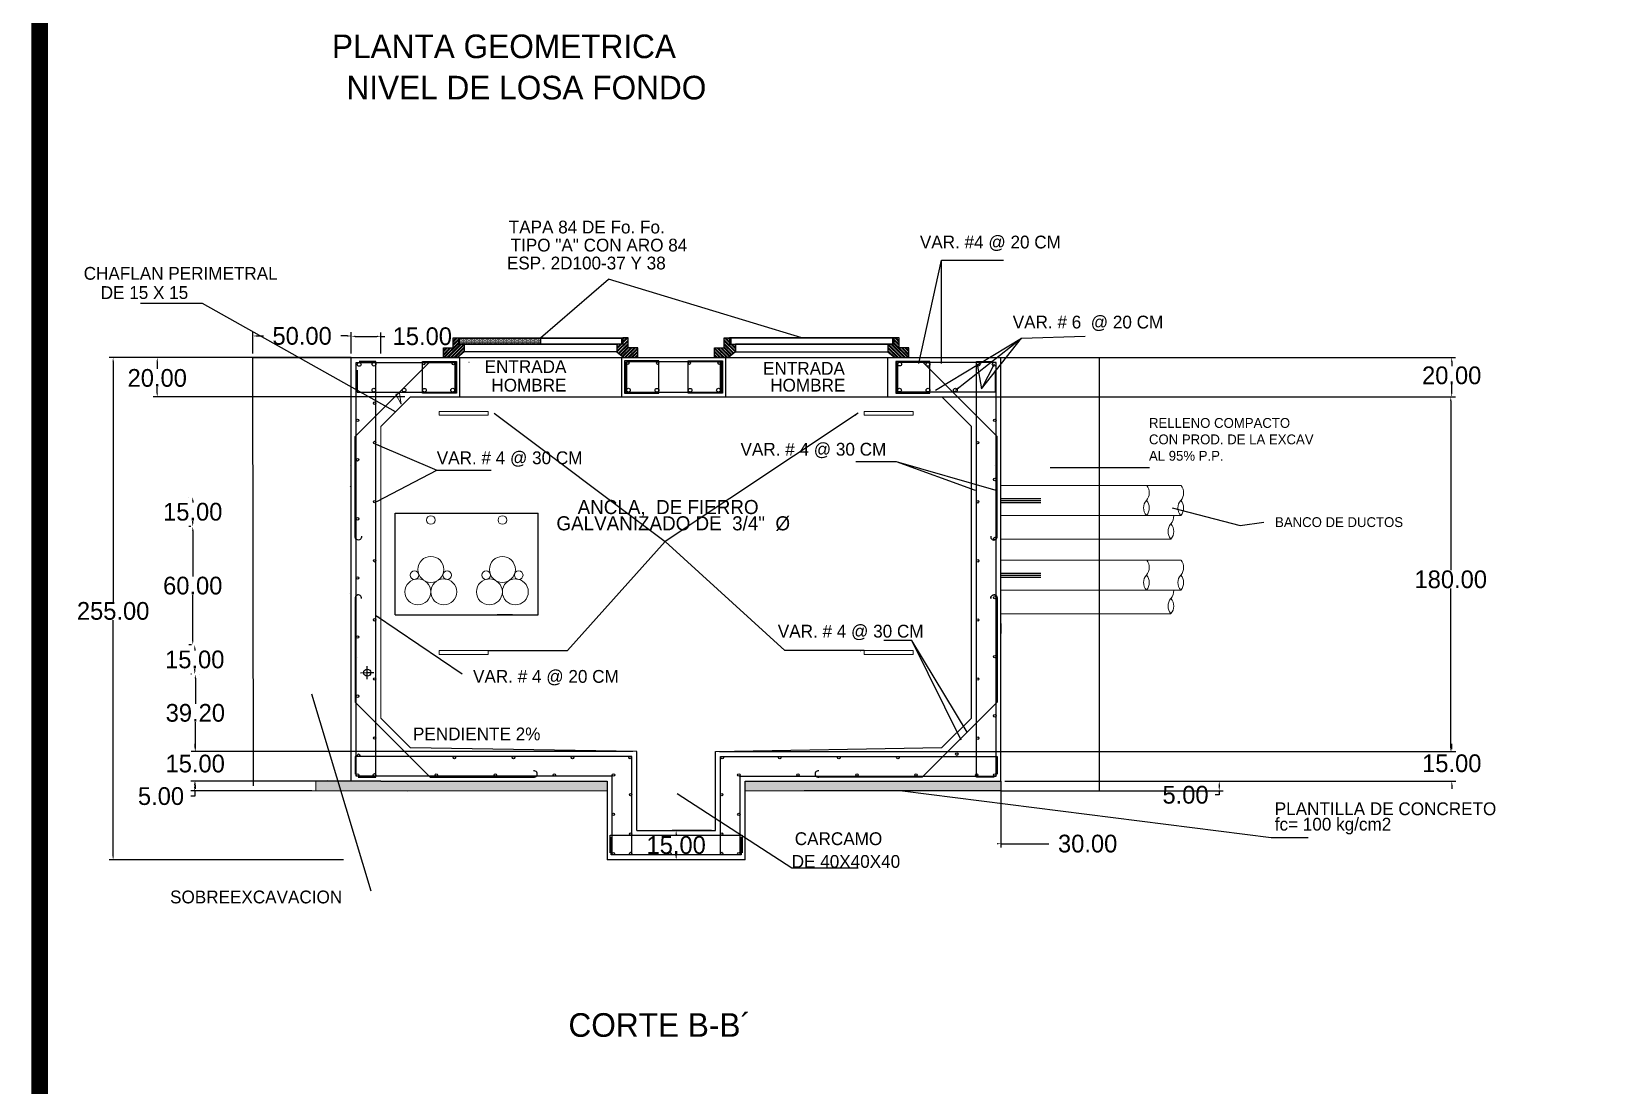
# Model space of a CAD drawing. Header units: centimetres. Extents: x -9328 to 420531, y -2964 to 1299.
# Drawn here: x -9328 to -8530, y -771 to -235 of the extents above; entities that cross this region are included whole.
import ezdxf
from ezdxf.enums import TextEntityAlignment as Align

# ---------------------------------------------------------------- set-up
doc = ezdxf.new("R2010")
doc.units = ezdxf.units.CM
doc.header["$LTSCALE"] = 10
doc.header["$MEASUREMENT"] = 0
doc.layers.get('0').update_dxf_attribs({"linetype": 'CONTINUOUS'})
doc.layers.get('DEFPOINTS').update_dxf_attribs({"color": 2, "linetype": 'CONTINUOUS'})
for name, color, linetype in [('CONCRETO', 7, 'CONTINUOUS'), ('DIM', 7, 'CONTINUOUS'), ('Ductos', 30, 'CONTINUOUS'), ('HERRAJE', 13, 'CONTINUOUS'), ('MARCO', 7, 'CONTINUOUS'), ('REGISTRO', 1, 'CONTINUOUS'), ('TAPA', 120, 'CONTINUOUS'), ('TEXTOS', 7, 'CONTINUOUS'), ('VARILLAS', 30, 'CONTINUOUS')]:
    doc.layers.add(name, color=color, linetype=linetype)
doc.styles.get("Standard").update_dxf_attribs({"font": ''})
doc.styles.add('Zurich', font='')
doc.styles.get('Standard').set_extended_font_data('Zurich Ex BT')
doc.styles.get('Zurich').set_extended_font_data('Zurich Ex BT')
doc.dimstyles.get("Standard").update_dxf_attribs({"dimtxt": 9, "dimasz": 2, "dimexe": 2, "dimexo": 2, "dimgap": 0.09, "dimtad": 0, "dimtih": 1, "dimtoh": 1, "dimzin": 0, "dimdsep": 46, "dimtxsty": 'Standard', "dimcen": 0.09, "dimadec": 0, "dimazin": 0, "dimtfac": 1, "dimtofl": 0, "dimtmove": 0, "dimatfit": 3, "dimfxl": 0, "dimtolj": 1, "dimtzin": 0, "dimarcsym": 0})
pattern_1 = [(45, (-9795.5946, -543.2617), (-0.8838835, 0.8838835), []), (45, (-9795.5946, -542.6367), (-0.8838835, 0.8838835), [])]
pattern_2 = [(135, (-8204.529, -543.2617), (0.8838835, 0.8838835), []), (135, (-8204.529, -542.6367), (0.8838835, 0.8838835), [])]

# ---------------------------------------------------------------- blocks, each defined once
blk = doc.blocks.new('_ClosedBlank')
at = {"color": 0, "linetype": 'ByBlock', "lineweight": -2}
for p, q in [((-1, 0.17), (0, 0)), ((-1, 0.17), (-1, -0.17)), ((0, 0), (-1, -0.17))]:
    blk.add_line(p, q, dxfattribs=at)
blk = doc.blocks.new('*D14')
at = {"layer": 'DEFPOINTS', "color": 0}
for p in [(-9263.64, -400.97), (-9165.06, -400.97), (-9135.87, -420.97)]:
    blk.add_point(p, dxfattribs=at)
at = {"layer": 'DIM', "color": 0, "lineweight": -2}
for p, q in [((-9167.06, -400.97), (-9265.64, -400.97)), ((-9263.64, -402.97), (-9263.64, -406.69)), ((-9137.87, -420.97), (-9265.64, -420.97)), ((-9263.64, -418.97), (-9263.64, -416.02))]:
    blk.add_line(p, q, dxfattribs=at)
at = {"layer": 'DIM', "color": 0}
for points in [[(-9263.98, -402.97), (-9263.31, -402.97), (-9263.64, -400.97)], [(-9263.98, -418.97), (-9263.31, -418.97), (-9263.64, -420.97)]]:
    blk.add_solid(points, dxfattribs=at)
at = {"layer": 'DIM', "color": 0, "insert": (-9263.64, -411.35), "char_height": 9, "attachment_point": 5}
blk.add_mtext('\\A1;20.00', dxfattribs=at)
blk = doc.blocks.new('*D15')
at = {"layer": 'DEFPOINTS', "color": 0}
for p in [(-9244.62, -620.97), (-9183.16, -615.97), (-9183.16, -620.97)]:
    blk.add_point(p, dxfattribs=at)
at = {"layer": 'DIM', "color": 0, "lineweight": -2}
for p, q in [((-9185.16, -615.97), (-9246.62, -615.97)), ((-9185.16, -620.97), (-9246.62, -620.97)), ((-9244.62, -617.97), (-9244.62, -618.97)), ((-9244.62, -620.97), (-9244.62, -623.64)), ((-9244.62, -623.64), (-9246.62, -623.64))]:
    blk.add_line(p, q, dxfattribs=at)
at = {"layer": 'DIM', "color": 0}
for points in [[(-9244.96, -617.97), (-9244.29, -617.97), (-9244.62, -615.97)], [(-9244.96, -618.97), (-9244.29, -618.97), (-9244.62, -620.97)]]:
    blk.add_solid(points, dxfattribs=at)
at = {"layer": 'DIM', "color": 0, "insert": (-9261.74, -623.64), "char_height": 9, "attachment_point": 5}
blk.add_mtext('\\A1;5.00', dxfattribs=at)
blk = doc.blocks.new('*D16')
at = {"layer": 'DEFPOINTS', "color": 0}
for p in [(-9165.06, -390), (-9215.06, -400.97), (-9165.06, -400.97)]:
    blk.add_point(p, dxfattribs=at)
at = {"layer": 'DIM', "color": 0, "lineweight": -2}
for p, q in [((-9215.06, -398.97), (-9215.06, -388)), ((-9213.06, -390), (-9209.69, -390)), ((-9167.06, -390), (-9170.43, -390)), ((-9165.06, -398.97), (-9165.06, -388))]:
    blk.add_line(p, q, dxfattribs=at)
at = {"layer": 'DIM', "color": 0}
for points in [[(-9213.06, -389.67), (-9213.06, -390.33), (-9215.06, -390)], [(-9167.06, -389.67), (-9167.06, -390.33), (-9165.06, -390)]]:
    blk.add_solid(points, dxfattribs=at)
at = {"layer": 'DIM', "color": 0, "insert": (-9190.06, -390), "char_height": 9, "attachment_point": 5}
blk.add_mtext('\\A1;50.00', dxfattribs=at)
blk = doc.blocks.new('*D17')
at = {"layer": 'DEFPOINTS', "color": 0}
for p in [(-9150.06, -390.18), (-9165.06, -400.97), (-9150.06, -400.97)]:
    blk.add_point(p, dxfattribs=at)
at = {"layer": 'DIM', "color": 0, "lineweight": -2}
for p, q in [((-9165.06, -398.97), (-9165.06, -388.18)), ((-9163.06, -390.18), (-9152.06, -390.18)), ((-9150.06, -398.97), (-9150.06, -388.18)), ((-9150.06, -390.18), (-9148.06, -390.18))]:
    blk.add_line(p, q, dxfattribs=at)
at = {"layer": 'DIM', "color": 0}
for points in [[(-9163.06, -389.85), (-9163.06, -390.52), (-9165.06, -390.18)], [(-9152.06, -389.85), (-9152.06, -390.52), (-9150.06, -390.18)]]:
    blk.add_solid(points, dxfattribs=at)
at = {"layer": 'DIM', "color": 0, "insert": (-9129, -390.18), "char_height": 9, "attachment_point": 5}
blk.add_mtext('\\A1;15.00', dxfattribs=at)
blk = doc.blocks.new('*D18')
at = {"layer": 'DEFPOINTS', "color": 0}
for p in [(-8835.06, -400.97), (-8868.23, -420.97), (-8606.14, -420.97)]:
    blk.add_point(p, dxfattribs=at)
at = {"layer": 'DIM', "color": 0, "lineweight": -2}
for p, q in [((-8833.06, -400.97), (-8604.14, -400.97)), ((-8606.14, -402.97), (-8606.14, -405.36)), ((-8866.23, -420.97), (-8604.14, -420.97)), ((-8606.14, -418.97), (-8606.14, -414.69))]:
    blk.add_line(p, q, dxfattribs=at)
at = {"layer": 'DIM', "color": 0}
for points in [[(-8606.47, -402.97), (-8605.8, -402.97), (-8606.14, -400.97)], [(-8606.47, -418.97), (-8605.8, -418.97), (-8606.14, -420.97)]]:
    blk.add_solid(points, dxfattribs=at)
at = {"layer": 'DIM', "color": 0, "insert": (-8606.14, -410.03), "char_height": 9, "attachment_point": 5}
blk.add_mtext('\\A1;20.00', dxfattribs=at)
blk = doc.blocks.new('*D19')
at = {"layer": 'DEFPOINTS', "color": 0}
for p in [(-9165.06, -400.97), (-9286.05, -655.97), (-9167.06, -655.97)]:
    blk.add_point(p, dxfattribs=at)
at = {"layer": 'DIM', "color": 0, "lineweight": -2}
for p, q in [((-9167.06, -400.97), (-9288.05, -400.97)), ((-9286.05, -402.97), (-9286.05, -524.97)), ((-9286.05, -653.97), (-9286.05, -534.3)), ((-9169.06, -655.97), (-9288.05, -655.97))]:
    blk.add_line(p, q, dxfattribs=at)
at = {"layer": 'DIM', "color": 0}
for points in [[(-9286.39, -402.97), (-9285.72, -402.97), (-9286.05, -400.97)], [(-9286.39, -653.97), (-9285.72, -653.97), (-9286.05, -655.97)]]:
    blk.add_solid(points, dxfattribs=at)
at = {"layer": 'DIM', "color": 0, "insert": (-9286.05, -529.63), "char_height": 9, "attachment_point": 5}
blk.add_mtext('\\A1;255.00', dxfattribs=at)
blk = doc.blocks.new('*D20')
at = {"layer": 'DEFPOINTS', "color": 0}
for p in [(-9244.36, -600.97), (-9020.06, -600.97), (-9165.06, -615.97)]:
    blk.add_point(p, dxfattribs=at)
at = {"layer": 'DIM', "color": 0, "lineweight": -2}
for p, q in [((-9244.36, -598.97), (-9244.36, -596.97)), ((-9022.06, -600.97), (-9246.36, -600.97)), ((-9167.06, -615.97), (-9246.36, -615.97)), ((-9244.36, -617.97), (-9244.36, -619.97))]:
    blk.add_line(p, q, dxfattribs=at)
at = {"layer": 'DIM', "color": 0}
for points in [[(-9244.7, -598.97), (-9244.03, -598.97), (-9244.36, -600.97)], [(-9244.7, -617.97), (-9244.03, -617.97), (-9244.36, -615.97)]]:
    blk.add_solid(points, dxfattribs=at)
at = {"layer": 'DIM', "color": 0, "insert": (-9244.36, -607.12), "char_height": 9, "attachment_point": 5}
blk.add_mtext('\\A1;15.00', dxfattribs=at)
blk = doc.blocks.new('*D21')
at = {"layer": 'DEFPOINTS', "color": 0}
for p in [(-8980.06, -640.97), (-9000.06, -655.97), (-8965.06, -655.97)]:
    blk.add_point(p, dxfattribs=at)
at = {"layer": 'DIM', "color": 0, "lineweight": -2}
for p, q in [((-8982.06, -640.97), (-9002.06, -640.97)), ((-9000.06, -642.97), (-9000.06, -643.81)), ((-9000.06, -653.97), (-9000.06, -653.14)), ((-8967.06, -655.97), (-9002.06, -655.97))]:
    blk.add_line(p, q, dxfattribs=at)
at = {"layer": 'DIM', "color": 0}
for points in [[(-9000.4, -642.97), (-8999.73, -642.97), (-9000.06, -640.97)], [(-9000.4, -653.97), (-8999.73, -653.97), (-9000.06, -655.97)]]:
    blk.add_solid(points, dxfattribs=at)
at = {"layer": 'DIM', "color": 0, "insert": (-9000.06, -648.47), "char_height": 9, "attachment_point": 5}
blk.add_mtext('\\A1;15.00', dxfattribs=at)
blk = doc.blocks.new('*D22')
at = {"layer": 'DEFPOINTS', "color": 0}
for p in [(-8835.06, -615.97), (-8835.06, -620.97), (-8724.21, -620.97)]:
    blk.add_point(p, dxfattribs=at)
at = {"layer": 'DIM', "color": 0, "lineweight": -2}
for p, q in [((-8833.06, -615.97), (-8722.21, -615.97)), ((-8833.06, -620.97), (-8722.21, -620.97)), ((-8724.21, -617.97), (-8724.21, -618.97)), ((-8724.21, -620.97), (-8724.21, -622.97)), ((-8724.21, -622.97), (-8726.21, -622.97))]:
    blk.add_line(p, q, dxfattribs=at)
at = {"layer": 'DIM', "color": 0}
for points in [[(-8724.54, -617.97), (-8723.87, -617.97), (-8724.21, -615.97)], [(-8724.54, -618.97), (-8723.87, -618.97), (-8724.21, -620.97)]]:
    blk.add_solid(points, dxfattribs=at)
at = {"layer": 'DIM', "color": 0, "insert": (-8741.33, -622.97), "char_height": 9, "attachment_point": 5}
blk.add_mtext('\\A1;5.00', dxfattribs=at)
blk = doc.blocks.new('*D23')
at = {"layer": 'DEFPOINTS', "color": 0}
for p in [(-8980.06, -600.97), (-8606.09, -600.97), (-8835.06, -615.97)]:
    blk.add_point(p, dxfattribs=at)
at = {"layer": 'DIM', "color": 0, "lineweight": -2}
for p, q in [((-8606.09, -598.97), (-8606.09, -596.97)), ((-8978.06, -600.97), (-8604.09, -600.97)), ((-8833.06, -615.97), (-8604.09, -615.97)), ((-8606.09, -617.97), (-8606.09, -619.97))]:
    blk.add_line(p, q, dxfattribs=at)
at = {"layer": 'DIM', "color": 0}
for points in [[(-8606.42, -598.97), (-8605.76, -598.97), (-8606.09, -600.97)], [(-8606.42, -617.97), (-8605.76, -617.97), (-8606.09, -615.97)]]:
    blk.add_solid(points, dxfattribs=at)
at = {"layer": 'DIM', "color": 0, "insert": (-8606.09, -606.97), "char_height": 9, "attachment_point": 5}
blk.add_mtext('\\A1;15.00', dxfattribs=at)
blk = doc.blocks.new('*D24')
at = {"layer": 'DEFPOINTS', "color": 0}
for p in [(-8677.89, -420.97), (-8606.61, -420.97), (-8677.89, -600.97)]:
    blk.add_point(p, dxfattribs=at)
at = {"layer": 'DIM', "color": 0, "lineweight": -2}
for p, q in [((-8675.89, -420.97), (-8604.61, -420.97)), ((-8606.61, -422.97), (-8606.61, -508.91)), ((-8606.61, -598.97), (-8606.61, -518.24)), ((-8675.89, -600.97), (-8604.61, -600.97))]:
    blk.add_line(p, q, dxfattribs=at)
at = {"layer": 'DIM', "color": 0}
for points in [[(-8606.95, -422.97), (-8606.28, -422.97), (-8606.61, -420.97)], [(-8606.95, -598.97), (-8606.28, -598.97), (-8606.61, -600.97)]]:
    blk.add_solid(points, dxfattribs=at)
at = {"layer": 'DIM', "color": 0, "insert": (-8606.61, -513.58), "char_height": 9, "attachment_point": 5}
blk.add_mtext('\\A1;180.00', dxfattribs=at)
blk = doc.blocks.new('*D83')
at = {"layer": 'DEFPOINTS', "color": 0}
for p in [(-9244.36, -561.77), (-9244.29, -561.77), (-9244.36, -600.97)]:
    blk.add_point(p, dxfattribs=at)
at = {"layer": 'DIM', "color": 0, "lineweight": -2}
for p, q in [((-9244.29, -563.77), (-9244.29, -576.71)), ((-9242.36, -561.77), (-9242.29, -561.77)), ((-9244.29, -598.97), (-9244.29, -586.04)), ((-9242.36, -600.97), (-9242.29, -600.97))]:
    blk.add_line(p, q, dxfattribs=at)
at = {"layer": 'DIM', "color": 0}
for points in [[(-9244.62, -563.77), (-9243.95, -563.77), (-9244.29, -561.77)], [(-9244.62, -598.97), (-9243.95, -598.97), (-9244.29, -600.97)]]:
    blk.add_solid(points, dxfattribs=at)
at = {"layer": 'DIM', "color": 0, "insert": (-9244.29, -581.37), "char_height": 9, "attachment_point": 5}
blk.add_mtext('\\A1;39.20', dxfattribs=at)
blk = doc.blocks.new('*D84')
at = {"layer": 'DEFPOINTS', "color": 0}
for p in [(-9244.59, -546.77), (-9244.29, -546.77), (-9244.29, -561.77)]:
    blk.add_point(p, dxfattribs=at)
at = {"layer": 'DIM', "color": 0, "lineweight": -2}
for p, q in [((-9246.29, -546.77), (-9246.59, -546.77)), ((-9244.59, -548.77), (-9244.59, -549.61)), ((-9246.29, -561.77), (-9246.59, -561.77)), ((-9244.59, -559.77), (-9244.59, -558.94))]:
    blk.add_line(p, q, dxfattribs=at)
at = {"layer": 'DIM', "color": 0}
for points in [[(-9244.92, -548.77), (-9244.25, -548.77), (-9244.59, -546.77)], [(-9244.92, -559.77), (-9244.25, -559.77), (-9244.59, -561.77)]]:
    blk.add_solid(points, dxfattribs=at)
at = {"layer": 'DIM', "color": 0, "insert": (-9244.59, -554.27), "char_height": 9, "attachment_point": 5}
blk.add_mtext('\\A1;15.00', dxfattribs=at)
blk = doc.blocks.new('*D85')
at = {"layer": 'DEFPOINTS', "color": 0}
for p in [(-9245.61, -486.77), (-9244.59, -486.77), (-9244.59, -546.77)]:
    blk.add_point(p, dxfattribs=at)
at = {"layer": 'DIM', "color": 0, "lineweight": -2}
for p, q in [((-9246.59, -486.77), (-9247.61, -486.77)), ((-9245.61, -488.77), (-9245.61, -512.1)), ((-9245.61, -544.77), (-9245.61, -521.44)), ((-9246.59, -546.77), (-9247.61, -546.77))]:
    blk.add_line(p, q, dxfattribs=at)
at = {"layer": 'DIM', "color": 0}
for points in [[(-9245.94, -488.77), (-9245.27, -488.77), (-9245.61, -486.77)], [(-9245.94, -544.77), (-9245.27, -544.77), (-9245.61, -546.77)]]:
    blk.add_solid(points, dxfattribs=at)
at = {"layer": 'DIM', "color": 0, "insert": (-9245.61, -516.77), "char_height": 9, "attachment_point": 5}
blk.add_mtext('\\A1;60.00', dxfattribs=at)
blk = doc.blocks.new('*D86')
at = {"layer": 'DEFPOINTS', "color": 0}
for p in [(-9245.61, -471.77), (-9245.61, -471.77), (-9245.61, -486.77)]:
    blk.add_point(p, dxfattribs=at)
at = {"layer": 'DIM', "color": 0, "lineweight": -2}
for p, q in [((-9247.61, -471.77), (-9247.61, -471.77)), ((-9245.61, -473.77), (-9245.61, -474.61)), ((-9245.61, -484.77), (-9245.61, -483.94)), ((-9247.61, -486.77), (-9247.61, -486.77))]:
    blk.add_line(p, q, dxfattribs=at)
at = {"layer": 'DIM', "color": 0}
for points in [[(-9245.95, -473.77), (-9245.28, -473.77), (-9245.61, -471.77)], [(-9245.95, -484.77), (-9245.28, -484.77), (-9245.61, -486.77)]]:
    blk.add_solid(points, dxfattribs=at)
at = {"layer": 'DIM', "color": 0, "insert": (-9245.61, -479.27), "char_height": 9, "attachment_point": 5}
blk.add_mtext('\\A1;15.00', dxfattribs=at)
blk = doc.blocks.new('Marco-Reg')
at = {"layer": 'MARCO', "linetype": 'Continuous', "const_width": 8.47}
blk.add_lwpolyline([(-6056.79, -1784.24), (-6056.79, 329.41), (-9323.33, 329.41), (-9323.33, -1784.24)], close=True, dxfattribs=at)

msp = doc.modelspace()

# ---------------------------------------------------------------- hatches: boundary and pattern name
at = {"layer": 'CONCRETO'}
h = msp.add_hatch(dxfattribs=at)
h.set_pattern_fill('AR-CONC', color=256, style=0)
h.set_pattern_definition([(50, (-13206.2056, 367.3704), (7.172602, -0.627521), [0.75, -8.25]), (355, (-13206.2056, 367.3704), (-1.387513, 7.521921), [0.6, -6.6]), (100.4514, (-13205.608, 367.318), (5.785094, 6.894395), [0.637402, -7.011421]), (46.1842, (-13206.206, 369.37), (10.67241, -1.65519), [1.125, -12.375]), (96.6356, (-13205.316, 369.233), (9.346627, 9.741179), [0.956103, -10.51713]), (351.1842, (-13206.206, 369.37), (9.34662, 9.741186), [0.9, -9.9]), (21, (-13205.2056, 368.8704), (5.9690705, -4.026189), [0.75, -8.25]), (326, (-13205.2056, 368.8704), (2.433153, 7.2515), [0.6, -6.6]), (71.4514, (-13204.708, 368.535), (8.402226, 3.225305), [0.637402, -7.011421]), (37.5, (-13206.2056, 367.3704), (0.1215986, 3.3289385), [0, -6.52, 0, -6.7, 0, -6.625]), (7.5, (-13206.2056, 367.3704), (2.6306954, 3.944117), [0, -3.82, 0, -6.37, 0, -2.525]), (327.5, (-13208.4356, 367.3704), (5.3382244, -0.2255487), [0, -2.5, 0, -7.8, 0, -10.35]), (317.5, (-13209.4356, 367.3704), (5.8318617, 1.00105), [0, -3.25, 0, -5.18, 0, -7.35])])
h.paths.add_polyline_path([(-8835.062, -615.972), (-8865.062, -615.972), (-8965.062, -615.972), (-8965.062, -620.972), (-8935.062, -620.972), (-8835.062, -620.972)])
h.paths.add_polyline_path([(-9035.062, -615.972), (-9150.062, -615.972), (-9165.062, -615.972), (-9183.162, -615.972), (-9183.162, -620.972), (-9035.062, -620.972)])
at = {"layer": 'HERRAJE'}
h = msp.add_hatch(dxfattribs=at)
h.set_pattern_fill('STEEL', color=256, scale=10, style=0)
h.set_pattern_definition(pattern_1)
h.paths.add_polyline_path([(-9113.312, -395.97), (-9118.312, -395.97), (-9118.312, -400.97), (-9111.162, -400.97), (-9107.662, -397.97), (-9107.662, -394.17), (-9110.662, -394.17), (-9110.662, -390.97), (-9113.312, -390.97)])
h = msp.add_hatch(dxfattribs=at)
h.set_pattern_fill('STEEL', color=256, scale=10, style=0)
h.set_pattern_definition(pattern_1)
h.paths.add_polyline_path([(-9024.512, -395.97), (-9024.512, -390.97), (-9027.162, -390.97), (-9027.162, -394.17), (-9030.162, -394.17), (-9030.162, -397.97), (-9026.662, -400.97), (-9019.512, -400.97), (-9019.512, -395.97)])
h = msp.add_hatch(dxfattribs=at)
h.set_pattern_fill('STEEL', color=256, scale=10, style=0)
h.set_pattern_definition(pattern_2)
h.paths.add_polyline_path([(-8975.612, -395.97), (-8975.612, -390.97), (-8972.962, -390.97), (-8972.962, -394.17), (-8969.962, -394.17), (-8969.962, -397.97), (-8973.462, -400.97), (-8980.612, -400.97), (-8980.612, -395.97)])
h = msp.add_hatch(dxfattribs=at)
h.set_pattern_fill('STEEL', color=256, scale=10, style=0)
h.set_pattern_definition(pattern_2)
h.paths.add_polyline_path([(-8886.812, -395.97), (-8881.812, -395.97), (-8881.812, -400.97), (-8888.962, -400.97), (-8892.462, -397.97), (-8892.462, -394.17), (-8889.462, -394.17), (-8889.462, -390.97), (-8886.812, -390.97)])
at = {"layer": 'TAPA'}
h = msp.add_hatch(dxfattribs=at)
h.set_pattern_fill('DOTS', color=256, scale=10, style=0)
h.set_pattern_definition([(0, (-9110.9118, -394.1702), (0.3125, 0.625), [0, -0.625])])
h.paths.add_polyline_path([(-9110.062, -391.17), (-9110.062, -394.17), (-9068.912, -394.17), (-9068.912, -391.17)])

# ---------------------------------------------------------------- linework, layer by layer
at = {"layer": 'CONCRETO'}
for p, q in [((-9165.062, -615.972), (-9183.162, -615.972)), ((-8835.062, -620.972), (-8935.062, -620.972)), ((-8835.062, -615.972), (-8835.062, -620.972))]:
    msp.add_line(p, q, dxfattribs=at)
at = {"layer": 'DIM'}
for p, q in [((-9215.062, -400.97), (-9165.062, -400.97)), ((-9165.062, -615.972), (-9215.062, -615.972)), ((-8835.062, -617.972), (-8835.062, -649.753)), ((-8835.062, -647.753), (-8810.759, -647.753))]:
    msp.add_line(p, q, dxfattribs=at)
msp.add_solid([(-8837.062, -647.419), (-8837.062, -648.086), (-8835.062, -647.753)], dxfattribs=at)
at = {"layer": 'Ductos', "lineweight": 5}
for p, q in [((-8743.737, -465.961), (-8835.062, -465.961)), ((-8761.185, -465.961), (-8835.062, -465.961)), ((-8757.05, -466.071), (-8757.05, -465.961)), ((-8762.076, -477.993), (-8762.076, -477.884)), ((-8743.737, -481.161), (-8835.062, -481.161)), ((-8761.185, -481.161), (-8835.062, -481.161)), ((-8757.05, -481.271), (-8757.05, -481.161)), ((-8748.763, -493.084), (-8835.062, -493.084)), ((-8743.737, -503.848), (-8835.062, -503.848)), ((-8761.185, -503.848), (-8835.062, -503.848)), ((-8757.05, -503.958), (-8757.05, -503.848)), ((-8762.076, -515.88), (-8762.076, -515.771)), ((-8743.737, -519.048), (-8835.062, -519.048)), ((-8761.185, -519.048), (-8835.062, -519.048)), ((-8757.05, -519.158), (-8757.05, -519.048))]:
    msp.add_line(p, q, dxfattribs=at)
at = {"layer": 'Ductos'}
for p, q in [((-8835.062, -472.561), (-8814.825, -472.561)), ((-8835.062, -473.561), (-8814.825, -473.561)), ((-8835.062, -474.561), (-8814.825, -474.561)), ((-8835.062, -510.448), (-8814.825, -510.448)), ((-8835.062, -511.448), (-8814.825, -511.448)), ((-8835.062, -512.448), (-8814.825, -512.448)), ((-8835.062, -530.98), (-8748.763, -530.971))]:
    msp.add_line(p, q, dxfattribs=at)
for centre in [(-9161.065, -404.453), (-9153.524, -404.318), (-8886.517, -404.284), (-8872.156, -404.414), (-8846.618, -404.317), (-8838.579, -404.317), (-9153.601, -417.497), (-9138.236, -417.481), (-9127.916, -417.544), (-9113.56, -417.521), (-8886.583, -417.481), (-8872.13, -417.481), (-8858.236, -417.481)]:
    msp.add_circle(centre, 0.95, dxfattribs=at)
at = {"layer": 'Ductos', "lineweight": 5}
for centre, start, end in [((-8765.58, -469.625), 318.814075, 38.847336), ((-8748.132, -469.625), 318.814075, 38.847336), ((-8756.79, -477.316), 138.814075, 221.185925), ((-8765.58, -477.316), 318.814075, 41.185925), ((-8739.343, -477.316), 138.814075, 221.185925), ((-8748.132, -477.316), 318.814075, 41.185925), ((-8744.369, -489.238), 138.814075, 221.185925), ((-8753.158, -481.547), 318.814075, 3.791639), ((-8753.158, -489.238), 318.814075, 41.185925), ((-8765.58, -507.512), 318.814075, 38.847336), ((-8748.132, -507.512), 318.814075, 38.847336), ((-8756.79, -515.203), 138.814075, 221.185925), ((-8765.58, -515.203), 318.814075, 41.185925), ((-8739.343, -515.203), 138.814075, 221.185925), ((-8748.132, -515.203), 318.814075, 41.185925), ((-8744.369, -527.125), 138.814075, 221.185925), ((-8753.158, -519.434), 318.814075, 3.791639), ((-8753.158, -527.125), 318.814075, 41.185925)]:
    msp.add_arc(centre, 5.84, start, end, dxfattribs=at)
at = {"layer": 'HERRAJE'}
for p, q in [((-9110.662, -390.97), (-9027.162, -390.97)), ((-9107.662, -394.17), (-9030.162, -394.17)), ((-9030.162, -397.97), (-9107.662, -397.97)), ((-8889.462, -390.97), (-8972.962, -390.97)), ((-8892.462, -394.17), (-8969.962, -394.17)), ((-8969.962, -397.97), (-8892.462, -397.97)), ((-9111.162, -400.97), (-9026.662, -400.97)), ((-8978.462, -400.97), (-8893.962, -400.97))]:
    msp.add_line(p, q, dxfattribs=at)
for points in [[(-9118.312, -395.97), (-9113.312, -395.97), (-9113.312, -390.97), (-9110.662, -390.97), (-9110.662, -394.17), (-9107.662, -394.17), (-9107.662, -397.97), (-9111.162, -400.97), (-9118.312, -400.97)], [(-9027.162, -390.97), (-9027.162, -394.17), (-9030.162, -394.17), (-9030.162, -397.97), (-9026.662, -400.97), (-9019.512, -400.97), (-9019.512, -395.97), (-9024.512, -395.97), (-9024.512, -390.97)], [(-8972.962, -390.97), (-8972.962, -394.17), (-8969.962, -394.17), (-8969.962, -397.97), (-8973.462, -400.97), (-8980.612, -400.97), (-8980.612, -395.97), (-8975.612, -395.97), (-8975.612, -390.97)], [(-8881.812, -395.97), (-8886.812, -395.97), (-8886.812, -390.97), (-8889.462, -390.97), (-8889.462, -394.17), (-8892.462, -394.17), (-8892.462, -397.97), (-8888.962, -400.97), (-8881.812, -400.97)]]:
    msp.add_lwpolyline(points, close=True, dxfattribs=at)
at = {"layer": 'REGISTRO'}
for p, q in [((-9214.742, -618.419), (-9215.062, -400.97)), ((-9165.062, -400.97), (-9215.062, -400.97)), ((-9165.062, -400.97), (-8835.062, -400.97)), ((-9165.062, -435.966), (-9165.062, -400.97)), ((-9110.062, -400.97), (-9110.062, -420.966)), ((-9027.762, -400.97), (-9027.762, -420.966)), ((-8975.062, -400.97), (-8975.062, -420.622)), ((-8892.762, -400.97), (-8892.762, -420.966)), ((-8835.062, -400.97), (-8785.062, -400.97)), ((-8835.062, -435.966), (-8835.062, -400.97)), ((-8785.018, -620.972), (-8785.061, -400.97)), ((-9135.062, -420.966), (-9150.062, -435.966)), ((-9135.062, -420.966), (-8865.062, -420.966)), ((-8865.062, -420.966), (-8850.062, -435.966)), ((-9165.062, -518.287), (-9165.062, -435.966)), ((-8850.062, -518.471), (-8850.062, -435.966)), ((-8835.062, -518.287), (-8835.062, -435.966)), ((-9165.062, -472.416), (-9165.062, -470.548)), ((-9142.86, -503.203), (-9142.86, -479.918)), ((-9142.86, -479.918), (-9070.178, -479.918)), ((-9070.178, -503.203), (-9070.178, -479.918)), ((-9142.86, -531.503), (-9142.86, -503.203)), ((-9070.178, -531.503), (-9070.178, -503.203)), ((-9165.062, -615.972), (-9165.062, -518.471)), ((-8850.062, -583.972), (-8850.062, -518.471)), ((-8835.062, -615.972), (-8835.062, -518.471)), ((-9142.86, -531.503), (-9070.178, -531.503)), ((-9083.121, -531.503), (-9091.063, -531.503)), ((-9150.062, -583.972), (-9134.93, -599.104)), ((-8850.062, -583.972), (-8865.062, -598.972)), ((-9020.062, -600.972), (-9134.93, -599.104)), ((-9020.062, -640.972), (-9020.062, -600.972)), ((-8980.062, -600.972), (-8865.062, -598.972)), ((-8980.062, -640.972), (-8980.062, -600.972)), ((-8967.562, -613.472), (-8967.562, -613.472)), ((-9150.062, -615.972), (-9165.062, -615.972)), ((-9150.062, -615.972), (-9035.062, -615.972)), ((-9035.062, -615.972), (-9035.062, -655.972)), ((-8965.062, -615.972), (-8865.062, -615.972)), ((-8965.062, -655.972), (-8965.062, -615.972)), ((-8865.062, -615.972), (-8835.062, -615.972)), ((-9020.062, -640.972), (-8980.062, -640.972)), ((-9020.062, -640.972), (-8980.062, -640.972)), ((-8965.062, -655.972), (-9035.062, -655.972))]:
    msp.add_line(p, q, dxfattribs=at)
at = {"layer": 'REGISTRO', "lineweight": 5}
msp.add_line((-9150.062, -583.972), (-9150.062, -435.966), dxfattribs=at)
for points in [[(-9095.476, -430.187), (-9120.476, -430.187), (-9120.476, -428.287), (-9095.476, -428.287)], [(-8904.648, -430.187), (-8879.648, -430.187), (-8879.648, -428.287), (-8904.648, -428.287)], [(-9095.476, -549.752), (-9120.476, -549.752), (-9120.476, -551.652), (-9095.476, -551.652)], [(-8904.648, -549.752), (-8879.648, -549.752), (-8879.648, -551.652), (-8904.648, -551.652)]]:
    msp.add_lwpolyline(points, close=True, dxfattribs=at)
at = {"layer": 'TAPA'}
msp.add_line((-9068.912, -391.17), (-9068.912, -394.17), dxfattribs=at)
for points in [[(-9110.062, -391.17), (-9027.762, -391.17), (-9027.762, -394.17), (-9110.062, -394.17)], [(-8890.062, -391.17), (-8972.362, -391.17), (-8972.362, -394.17), (-8890.062, -394.17)]]:
    msp.add_lwpolyline(points, close=True, dxfattribs=at)
at = {"layer": 'TEXTOS', "lineweight": 5}
for p, q in [((-9165.062, -400.97), (-9165.062, -435.966)), ((-9165.062, -435.966), (-9165.062, -400.97)), ((-8908.681, -420.916), (-8908.681, -420.966)), ((-9165.483, -430.257), (-9165.483, -430.257)), ((-9165.062, -468.471), (-9165.062, -435.966)), ((-9165.062, -435.966), (-9165.062, -468.471)), ((-9165.329, -441.177), (-9165.329, -441.177)), ((-9165.636, -455.621), (-9165.636, -455.621)), ((-8838.465, -455.621), (-8838.465, -455.621)), ((-9165.604, -466.451), (-9165.062, -466.243)), ((-9165.604, -466.451), (-9165.062, -466.816)), ((-9165.318, -469.505), (-9165.318, -469.505)), ((-9165.268, -470.516), (-9165.062, -470.548)), ((-9165.062, -470.301), (-9165.062, -470.548)), ((-9165.062, -470.548), (-9165.062, -470.301)), ((-9165.062, -471.65), (-9165.062, -472.416)), ((-9165.062, -472.416), (-9165.062, -471.65)), ((-9165.788, -520.785), (-9165.788, -520.785)), ((-9165.062, -518.471), (-9165.062, -615.972)), ((-9165.062, -615.972), (-9165.062, -518.471)), ((-9165.169, -543.097), (-9165.169, -543.097)), ((-9161.887, -553.467), (-9161.887, -553.467)), ((-9035.062, -620.972), (-9215.062, -620.972)), ((-9165.062, -615.972), (-9183.162, -615.972)), ((-9183.162, -615.972), (-9183.162, -620.972)), ((-9183.095, -619.293), (-9183.095, -619.293)), ((-9182.98, -616.028), (-9182.98, -616.028)), ((-9182.96, -619.52), (-9182.96, -619.52)), ((-9178.406, -615.899), (-9178.406, -615.899)), ((-9177.123, -615.508), (-9177.123, -615.508)), ((-9136.648, -621.282), (-9136.648, -621.282)), ((-9125.039, -621.012), (-9125.039, -621.012)), ((-9121.899, -620.987), (-9121.899, -620.987)), ((-9112.107, -616.014), (-9112.107, -616.014)), ((-9087.641, -615.985), (-9087.609, -615.972)), ((-9035.552, -616.119), (-9035.552, -616.119)), ((-8935.062, -620.972), (-8965.062, -620.972)), ((-8949.082, -616.032), (-8949.082, -616.032)), ((-8937.075, -616.157), (-8937.075, -616.157)), ((-8855.747, -616.06), (-8855.747, -616.06))]:
    msp.add_line(p, q, dxfattribs=at)
at = {"layer": 'TEXTOS'}
for p, q in [((-8835.062, -535.972), (-8835.062, -540.972)), ((-8880.361, -544.589), (-8894.594, -544.589)), ((-9156.975, -560.92), (-9156.975, -557.567)), ((-9160.327, -560.925), (-9156.975, -560.92)), ((-9156.975, -560.92), (-9153.622, -560.915)), ((-9156.975, -564.272), (-9156.975, -560.92)), ((-8835.062, -620.972), (-8835.062, -630.972)), ((-8835.062, -620.972), (-8785.018, -620.972))]:
    msp.add_line(p, q, dxfattribs=at)
at = {"layer": 'TEXTOS', "linetype": 'Continuous', "lineweight": 5}
for centre, radius in [((-9124.67, -483.421), 2.195), ((-9088.329, -483.421), 2.195), ((-9124.67, -508.51), 6.585), ((-9124.67, -508.51), 6.585), ((-9088.329, -508.51), 6.585), ((-9088.329, -508.51), 6.585), ((-9132.949, -511.374), 2.195), ((-9116.392, -511.374), 2.195), ((-9096.608, -511.374), 2.195), ((-9080.051, -511.374), 2.195), ((-9131.275, -519.918), 6.585), ((-9118.104, -519.918), 6.585), ((-9094.934, -519.918), 6.585), ((-9081.763, -519.918), 6.585)]:
    msp.add_circle(centre, radius, dxfattribs=at)
at = {"layer": 'TEXTOS'}
msp.add_circle((-9156.975, -560.92), 1.804, dxfattribs=at)
at = {"layer": 'VARILLAS'}
for p, q in [((-9105.2, -403.38), (-9105.357, -403.38)), ((-8837.062, -525.086), (-8837.064, -523.291)), ((-9074.262, -613.972), (-9072.467, -613.97))]:
    msp.add_line(p, q, dxfattribs=at)
at = {"layer": 'VARILLAS', "lineweight": 5}
msp.add_line((-8835.062, -584.523), (-8835.062, -615.972), dxfattribs=at)
at = {"layer": 'VARILLAS'}
for points in [[(-9159.895, -491.701, -1.1962243), (-9163.062, -491.766), (-9163.062, -440.966), (-9125.062, -402.88), (-9111.562, -402.88)], [(-8840.229, -491.701, 1.1962243), (-8837.062, -491.766), (-8837.062, -440.966), (-8875.062, -402.88), (-8888.562, -402.88)], [(-9159.893, -523.356, 1.1962243), (-9163.06, -523.291), (-9163.062, -575.886), (-9125.062, -613.972), (-9074.262, -613.972)], [(-8840.231, -523.356, -1.1962243), (-8837.064, -523.291), (-8837.062, -575.886), (-8875.062, -613.972), (-8925.862, -613.972)]]:
    msp.add_lwpolyline(points, format="xyb", dxfattribs=at)
for points in [[(-9032.562, -653.472), (-9032.562, -613.472), (-9162.562, -613.472), (-9162.562, -403.38), (-9112.564, -403.38), (-9112.564, -417.933)], [(-9162.062, -407.387), (-9162.062, -418.466), (-9112.061, -418.466), (-9112.061, -403.354)], [(-9161.562, -613.972), (-9152.562, -613.972), (-9152.562, -435.966), (-9152.562, -402.88), (-9161.062, -402.88)], [(-9025.762, -403.156), (-9025.762, -418.466), (-9025.262, -418.466), (-9000.062, -418.466), (-8977.062, -418.466), (-8977.062, -403.156)], [(-8977.562, -418.466), (-8977.562, -403.119), (-9000.062, -403.119)], [(-8967.562, -653.472), (-8967.562, -613.472), (-8837.562, -613.472), (-8837.562, -403.38), (-8887.56, -403.38), (-8887.56, -417.933)], [(-8838.062, -407.387), (-8838.062, -418.466), (-8888.063, -418.466), (-8888.063, -403.354)], [(-8838.562, -613.972), (-8847.562, -613.972), (-8847.562, -435.966), (-8847.562, -402.88), (-8839.062, -402.88)], [(-8837.062, -525.086), (-8837.062, -575.886), (-8875.062, -613.972), (-8927.657, -613.97)], [(-9022.562, -653.472), (-9022.562, -603.472), (-9162.562, -603.472), (-9163.062, -603.472), (-9163.062, -612.472)], [(-8977.562, -653.472), (-8977.562, -603.472), (-8837.562, -603.472), (-8837.062, -603.472), (-8837.062, -612.472)], [(-9033.562, -652.472), (-9033.562, -643.472), (-8966.562, -643.472), (-8966.562, -652.472)], [(-8967.062, -644.472), (-8967.062, -653.472), (-9033.062, -653.472), (-9033.062, -644.472)]]:
    msp.add_lwpolyline(points, dxfattribs=at)
for points in [[(-9111.562, -418.966), (-9128.962, -418.966), (-9128.962, -402.88), (-9111.562, -402.88)], [(-9008.862, -418.966), (-9008.862, -418.466), (-9008.862, -402.619), (-9026.262, -402.619), (-9026.262, -418.966)], [(-8977.562, -418.466), (-8977.562, -403.119), (-9025.262, -403.119), (-9025.262, -418.466)], [(-8993.962, -403.119), (-8993.962, -402.619), (-8976.562, -402.619), (-8976.562, -418.966), (-8993.962, -418.966), (-8993.962, -418.466)], [(-8888.562, -418.966), (-8871.162, -418.966), (-8871.162, -402.88), (-8888.562, -402.88)]]:
    msp.add_lwpolyline(points, close=True, dxfattribs=at)
for centre, radius in [((-9128.277, -403.994), 0.635), ((-9113.189, -404.023), 0.635), ((-9024.63, -403.761), 0.635), ((-9009.476, -403.761), 0.635), ((-8993.33, -403.761), 0.635), ((-8978.22, -403.761), 0.635), ((-9024.309, -417.516), 0.95), ((-9009.809, -417.536), 0.95), ((-8992.99, -417.547), 0.95), ((-8978.578, -417.515), 0.95), ((-9153.22, -424.112), 0.635), ((-9161.908, -432.84), 0.635), ((-8838.215, -432.84), 0.635), ((-9153.204, -444.112), 0.635), ((-8846.916, -444.139), 0.635), ((-9161.908, -452.84), 0.635), ((-8838.215, -462.84), 0.635), ((-9153.194, -474.112), 0.635), ((-8846.883, -474.163), 0.635), ((-9161.908, -482.84), 0.635), ((-8838.215, -492.84), 0.635), ((-9153.2, -504.112), 0.635), ((-8846.883, -504.163), 0.635), ((-8846.883, -504.163), 0.635), ((-9161.908, -512.84), 0.635), ((-8838.215, -522.84), 0.635), ((-9153.208, -534.112), 0.635), ((-8846.883, -534.163), 0.635), ((-9161.908, -542.84), 0.635), ((-8838.215, -552.84), 0.635), ((-9153.2, -564.112), 0.635), ((-8846.883, -564.163), 0.635), ((-9161.908, -572.84), 0.635), ((-8838.215, -582.84), 0.635), ((-9153.221, -594.112), 0.635), ((-8846.883, -594.163), 0.635), ((-9161.356, -602.834), 0.635), ((-9112.692, -604.112), 0.635), ((-9082.692, -604.112), 0.635), ((-9052.692, -604.112), 0.635), ((-9023.45, -604.112), 0.635), ((-8976.673, -604.112), 0.635), ((-8947.432, -604.112), 0.635), ((-8917.432, -604.112), 0.635), ((-8887.432, -604.112), 0.635), ((-8857.489, -602.26), 0.635), ((-9161.908, -612.84), 0.635), ((-9153.265, -612.817), 0.635), ((-9121.908, -612.84), 0.635), ((-9091.908, -612.84), 0.635), ((-9061.908, -612.84), 0.635), ((-9031.908, -612.84), 0.635), ((-8968.215, -612.84), 0.635), ((-8938.215, -612.84), 0.635), ((-8908.215, -612.84), 0.635), ((-8878.215, -612.84), 0.635), ((-8847.432, -612.817), 0.635), ((-8838.215, -612.84), 0.635), ((-9023.198, -622.844), 0.635), ((-8976.926, -622.844), 0.635), ((-9031.933, -632.813), 0.635), ((-8968.191, -632.813), 0.635), ((-9023.198, -642.844), 0.635), ((-8976.926, -642.844), 0.635), ((-9031.933, -652.813), 0.635), ((-9023.202, -652.754), 0.635), ((-9003.202, -652.754), 0.635), ((-8976.922, -652.754), 0.635), ((-8968.191, -652.813), 0.635)]:
    msp.add_circle(centre, radius, dxfattribs=at)
for centre, start, end in [((-8838.653, -523.038), 350.967999, 191.390414), ((-9072.214, -612.381), 260.967999, 101.390414), ((-8927.909, -612.381), 78.609586, 279.032001)]:
    msp.add_arc(centre, 1.609, start, end, dxfattribs=at)

# ---------------------------------------------------------------- block references
at = {"layer": 'DIM'}
msp.add_blockref('Marco-Reg', (0, 0), dxfattribs=at)
at = {"layer": 'TEXTOS', "lineweight": 5, "xscale": 5.719477849638136, "yscale": 5.719477849605028, "zscale": 5.71947784961886, "rotation": 288.991210586039}
msp.add_blockref('_ClosedBlank', (-9139.694, -424.692), dxfattribs=at)

# ---------------------------------------------------------------- texts
at = {"layer": 'CONCRETO', "lineweight": 5}
msp.add_text('PENDIENTE 2%', height=6.5, dxfattribs=at).set_placement((-9133.726, -595.262))
at = {"layer": 'DIM', "insert": (-8791.049, -647.753), "char_height": 9, "attachment_point": 5}
msp.add_mtext('\\A1;30.00', dxfattribs=at)
at = {"layer": 'TEXTOS', "color": 0, "lineweight": 5, "style": 'Zurich'}
for s, p in [('PLANTA GEOMETRICA', (-9174.909, -248.96)), ('NIVEL DE LOSA FONDO', (-9167.534, -269.908))]:
    msp.add_text(s, height=12, dxfattribs=at).set_placement(p)
at = {"layer": 'TEXTOS', "linetype": 'Continuous', "lineweight": 5}
for s, height, p in [('TAPA 84 DE Fo. Fo.', 6.5, (-9085.086, -337.939)), ('TIPO "A" CON ARO 84', 6.5, (-9084.14, -347.103)), ('ESP. 2D100-37 Y 38', 6.5, (-9086.052, -356.211)), ('ENTRADA ', 6.5, (-9097.339, -408.778)), ('ENTRADA', 6.5, (-8955.91, -409.691)), ('HOMBRE ', 6.5, (-9093.922, -418.186)), ('HOMBRE ', 6.5, (-8952.282, -418.211)), ('ANCLA,  DE FIERRO', 7.14935, (-9050.102, -480.411)), ('GALVANIZADO DE  3/4"  %%C', 7.14935, (-9060.878, -488.672))]:
    msp.add_text(s, height=height, dxfattribs=at).set_placement(p)
at = {"layer": 'TEXTOS'}
for s, p in [('VAR. #4 @ 20 CM', (-8876.26, -345.556)), ('CHAFLAN PERIMETRAL', (-9300.994, -361.452)), ('DE 15 X 15', (-9292.361, -371.209)), ('VAR. # 6  @ 20 CM', (-8829.102, -386.19)), ('VAR. # 4 @ 30 CM', (-8967.374, -450.746)), ('VAR. # 4 @ 30 CM', (-9121.664, -455.077)), ('VAR. # 4 @ 30 CM', (-8948.428, -543.112)), ('VAR. # 4 @ 20 CM', (-9103.234, -566.071)), ('PLANTILLA DE CONCRETO', (-8696.013, -633.266)), ('fc= 100 kg/cm2', (-8696.013, -641.089)), (' CARCAMO', (-8942.231, -648.463)), ('DE 40X40X40', (-8941.371, -660.013)), ('SOBREEXCAVACION', (-9257.12, -678.045))]:
    msp.add_text(s, height=6.5, dxfattribs=at).set_placement(p)
at = {"layer": 'TEXTOS', "lineweight": 5}
msp.add_text('CORTE B-B´', height=12, dxfattribs=at).set_placement((-9008.406, -739.791), align=Align.MIDDLE_CENTER)
at = {"layer": 'TEXTOS', "char_height": 5, "attachment_point": 1}
for s, insert, width in [('\\A1;RELLENO COMPACTO CON PROD. DE LA EXCAV AL 95% P.P.', (-8759.903, -431.653), 83.61703), ('\\A1;   BANCO DE DUCTOS', (-8701.419, -482.002), 148.29396)]:
    msp.add_mtext(s, dxfattribs=dict(at, insert=insert, width=width))

# ---------------------------------------------------------------- dimensions: what is measured, and where the dimension line sits
at = {"layer": 'DIM'}
dim = msp.add_linear_dim(base=(-9165.062, -390), p1=(-9215.062, -400.97), p2=(-9165.062, -400.97), dimstyle='Standard', dxfattribs=at)
dim.commit()
dim.dimension.update_dxf_attribs({"geometry": '*D16', "text_midpoint": (-9190.062, -390), "dimtype": 160})
dim = msp.add_linear_dim(base=(-9150.062, -390.184), p1=(-9165.062, -400.97), p2=(-9150.062, -400.97), dimstyle='Standard', dxfattribs=at)
dim.commit()
dim.dimension.update_dxf_attribs({"geometry": '*D17', "text_midpoint": (-9129.002, -390.184)})
for base, p1, p2, picture, middle in [((-9286.053, -655.972), (-9165.062, -400.97), (-9167.062, -655.972), '*D19', (-9286.053, -529.632)), ((-9263.643, -400.97), (-9135.868, -420.966), (-9165.062, -400.97), '*D14', (-9263.643, -411.353)), ((-8606.138, -420.966), (-8835.062, -400.97), (-8868.233, -420.966), '*D18', (-8606.138, -410.027)), ((-8606.615, -420.972), (-8677.893, -600.972), (-8677.893, -420.972), '*D24', (-8606.615, -513.575)), ((-9244.362, -600.972), (-9165.062, -615.972), (-9020.062, -600.972), '*D20', (-9244.362, -607.119)), ((-8606.089, -600.972), (-8835.062, -615.972), (-8980.062, -600.972), '*D23', (-8606.089, -606.966)), ((-9244.625, -620.972), (-9183.162, -615.972), (-9183.162, -620.972), '*D15', (-9261.743, -623.64)), ((-8724.207, -620.972), (-8835.062, -615.972), (-8835.062, -620.972), '*D22', (-8741.325, -622.972))]:
    dim = msp.add_linear_dim(base=base, p1=p1, p2=p2, angle=90, dimstyle='Standard', dxfattribs=at)
    dim.commit()
    dim.dimension.update_dxf_attribs({"geometry": picture, "text_midpoint": middle, "dimtype": 160})
for base, p1, p2, picture, middle in [((-9245.615, -471.772), (-9245.606, -486.772), (-9245.606, -471.772), '*D86', (-9245.615, -479.272)), ((-9245.606, -486.772), (-9244.587, -546.772), (-9244.587, -486.772), '*D85', (-9245.606, -516.772)), ((-9244.587, -546.772), (-9244.288, -561.772), (-9244.288, -546.772), '*D84', (-9244.587, -554.272)), ((-9244.288, -561.772), (-9244.362, -600.972), (-9244.362, -561.772), '*D83', (-9244.288, -581.372)), ((-9000.062, -655.972), (-8980.062, -640.972), (-8965.062, -655.972), '*D21', (-9000.062, -648.472))]:
    dim = msp.add_linear_dim(base=base, p1=p1, p2=p2, angle=90, dimstyle='Standard', dxfattribs=at)
    dim.commit()
    dim.dimension.update_dxf_attribs({"geometry": picture, "text_midpoint": middle})

# ---------------------------------------------------------------- leaders
at = {"annotation_type": 0, "has_hookline": 1, "hookline_direction": 0, "text_width": 85.952}
msp.add_leader([(-8748.132, -477.316), (-8713.61, -486.216), (-8701.509, -484.502)], dimstyle='Standard', override={"dimgap": 0.09, "dimtad": 0}, dxfattribs=at)
at = {"layer": 'TEXTOS'}
for points in [[(-8876.851, -404.01), (-8865.279, -351.524)], [(-8865.279, -404.01), (-8865.279, -351.524), (-8833.781, -351.524)], [(-9068.912, -390.97), (-9034.39, -361.1)], [(-8936.212, -390.97), (-9034.39, -361.1)], [(-9142.562, -428.466), (-9240.616, -373.565), (-9272.182, -373.565)], [(-8838.522, -404.372), (-8844.918, -416.8), (-8824.611, -391.083), (-8792.335, -390.101)], [(-8868.35, -417.498), (-8824.611, -391.083)], [(-8858.236, -417.481), (-8824.611, -391.083)], [(-8847.116, -404.32), (-8844.918, -416.8)], [(-9092.562, -429.242), (-9005.666, -494.316)], [(-8907.562, -429.242), (-9005.666, -494.316)], [(-9152.941, -444.696), (-9121.63, -458.057), (-9094.042, -458.057)], [(-8848.062, -468.426), (-8888.093, -453.971), (-8908.862, -453.971)], [(-8837.562, -468.426), (-8888.093, -453.971)], [(-9152.062, -474.03), (-9121.63, -458.057)], [(-8810.051, -456.764), (-8759.685, -456.764)], [(-9095.476, -549.752), (-9055.331, -549.752), (-9005.666, -494.316)], [(-8904.648, -549.752), (-8944.792, -549.752), (-9005.666, -494.316)], [(-9152.719, -531.714), (-9108.815, -561.536)], [(-8855.353, -595.133), (-8880.361, -544.589)], [(-8852.29, -591.105), (-8880.361, -544.589)], [(-9185.217, -571.589), (-9155.163, -671.64)], [(-8885.062, -620.972), (-8697.819, -644.583), (-8679.09, -644.583)], [(-8999.564, -622.293), (-8941.371, -660.013), (-8907.562, -660.013)]]:
    msp.add_leader(points, dimstyle='Standard', override={"dimgap": 0.09, "dimtad": 0}, dxfattribs=at)

doc.saveas('drawing.dxf')
